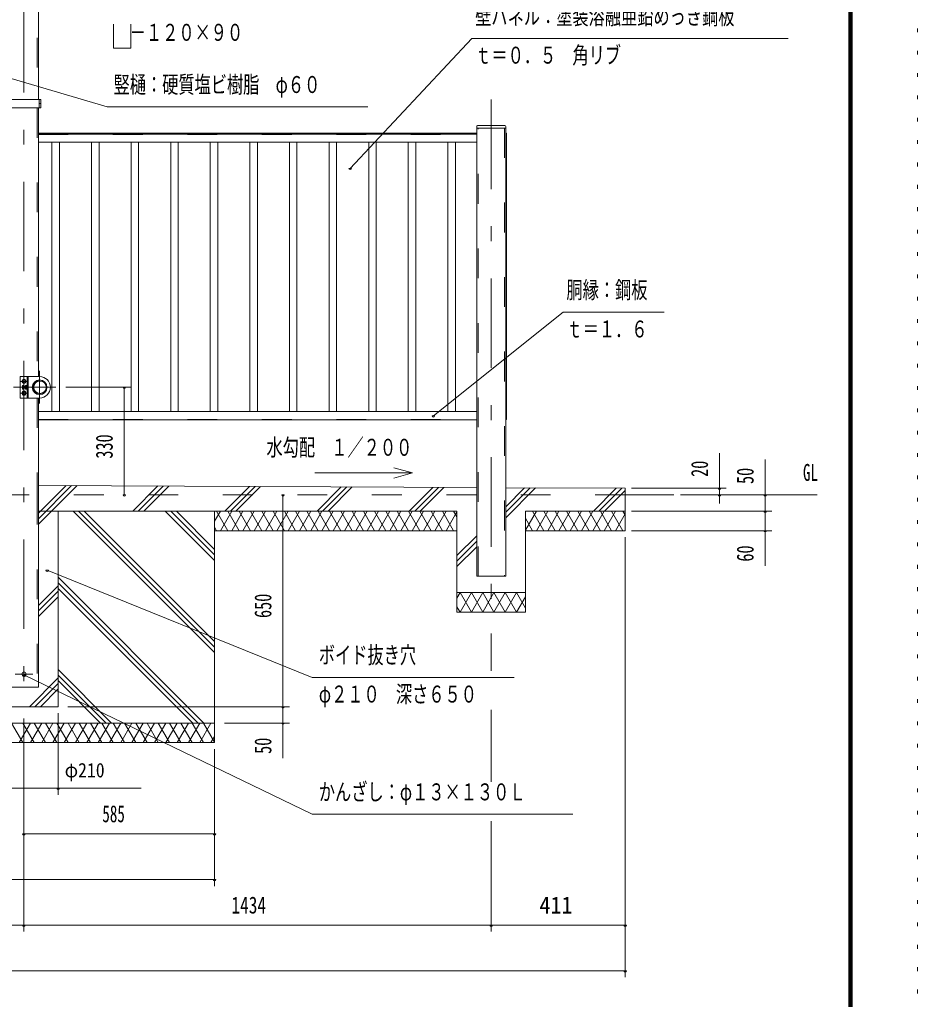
# Model space of a CAD drawing. Units: millimetres, scale not verified. Extents: x -34087 to 34090, y -14699 to 14701.
# Drawn here: x 24445 to 34090, y -3884 to 6636 of the extents above; entities that cross this region are included whole.
import ezdxf
from ezdxf.enums import TextEntityAlignment as Align

# ---------------------------------------------------------------- set-up
doc = ezdxf.new("R2010")
doc.units = ezdxf.units.MM
doc.header["$LTSCALE"] = 80
for name, pattern in [('USER2', [10, 4, -6]), ('USER3', [24, 12, -5, 2, -5]), ('USER4', [3, 0.5, -2.5])]:
    doc.linetypes.add(name, pattern=pattern)
for name, color, linetype, lineweight in [('0-6_2-02BOLD', 7, 'Continuous', 18), ('0-7_2-12HIDDEN', 3, 'USER2', 18), ('0-8_2-22CENTER', 3, 'USER3', 18), ('0-9_2-42THIN', 4, 'Continuous', 18), ('0-A_2-52DIM', 3, 'Continuous', 18), ('0-B_2-62HATCH', 2, 'Continuous', 18), ('0-C_F-F1PAPER', 5, 'Continuous', 18), ('0-D_F-E_J_ADD', 5, 'USER4', 18)]:
    doc.layers.add(name, color=color, linetype=linetype, lineweight=lineweight)
doc.styles.add('ＭＳ ゴシック', font='')
doc.styles.get('ＭＳ ゴシック').set_extended_font_data('MS Gothic')

msp = doc.modelspace()

# ---------------------------------------------------------------- linework, layer by layer
at = {"layer": '0-6_2-02BOLD'}
for p, q in [((24647.91, 5779.21), (24647.91, 7242.21)), ((24647.9, 2804.21), (24647.9, 5688.21)), ((24653.5, 5688.21), (24653.5, 5779.21)), ((24653.5, 5733.72), (24674.84, 5733.72)), ((29355.05, 5471.21), (29666.9, 5471.21)), ((29365.55, 5499.21), (29656.39, 5499.21)), ((29666.9, 5488.71), (29666.9, 658.71)), ((24647.89, 5418.71), (29355.05, 5418.71)), ((29355.05, 5407.51), (24647.89, 5407.51)), ((24647.89, 5320), (29355.05, 5320)), ((24526.97, 2804.21), (24526.97, 2573.21)), ((24491.97, 2698.81), (24479.74, 2698.81)), ((24479.74, 2678.61), (24491.97, 2678.61)), ((24509.48, 2699.21), (24491.97, 2699.21)), ((24491.97, 2678.21), (24509.48, 2678.21)), ((24526.97, 2698.81), (24511.24, 2698.81)), ((24511.24, 2678.6), (24526.97, 2678.6)), ((24585.77, 2699.21), (24581.93, 2699.21)), ((24581.93, 2678.21), (24585.77, 2678.21)), ((24647.9, 1533.71), (24647.9, 2573.21)), ((24647.9, 2427.61), (29355.05, 2427.61)), ((29355.05, 2338.71), (24647.9, 2338.71)), ((29355.05, 1611.64), (24647.91, 1635.06)), ((30949.47, 1603.71), (29666.9, 1610.09)), ((30949.47, 1533.71), (31474.47, 1533.71)), ((29143.57, 1148.71), (26539.48, 1148.71)), ((29143.57, 483.71), (29878.57, 483.71)), ((21289.48, -916.29), (26539.48, -916.29))]:
    msp.add_line(p, q, dxfattribs=at)
for points in [[(23433.24, 5779.21), (24674.84, 5779.21), (24674.84, 5688.21), (23433.24, 5688.21)], [(29667, 658.71), (29355.05, 658.71), (29355.05, 5488.71)], [(29666.9, 5418.71), (29673.72, 5418.71), (29673.72, 2344.31), (29666.9, 2344.31)], [(24659.97, 2573.21), (24449.98, 2573.21), (24449.98, 2804.21), (24659.97, 2804.21)], [(24526.97, 2668.5), (24511.24, 2668.5), (24509.48, 2671.56), (24509.48, 2705.86), (24511.24, 2708.92), (24526.97, 2708.92)], [(29878.57, 1148.71), (30949.47, 1148.71), (30949.47, 1603.71)], [(24336.06, -531.29), (24647.91, -531.29), (24647.91, 1533.71)], [(26539.48, 1358.71), (26539.48, -1126.29), (21289.48, -1126.29)], [(24124.48, 1358.71), (24124.48, -741.29), (24859.48, -741.29), (24859.48, 1358.71)], [(24647.91, 1358.71), (29143.57, 1358.71), (29143.57, 273.71), (29878.57, 273.71), (29878.57, 1358.71), (30949.47, 1358.71)]]:
    msp.add_lwpolyline(points, dxfattribs=at)
for points in [[(24491.97, 2731.5), (24474.47, 2741.6), (24474.47, 2761.81), (24491.97, 2771.92), (24509.48, 2761.81), (24509.48, 2741.6)], [(24474.47, 2615.6), (24474.47, 2635.81), (24491.97, 2645.92), (24509.48, 2635.81), (24509.48, 2615.6), (24491.97, 2605.5)], [(24479.74, 2668.5), (24477.97, 2671.56), (24477.97, 2705.86), (24479.74, 2708.92), (24491.97, 2708.92), (24491.97, 2668.5)], [(24585.77, 2678.21), (24585.77, 2699.21), (24589.27, 2695.71), (24589.27, 2681.71)]]:
    msp.add_lwpolyline(points, close=True, dxfattribs=at)
for centre, radius in [((24491.97, 2751.71), 21.88), ((24491.97, 2751.71), 17.15), ((24659.97, 2688.71), 78.75), ((24664, 2688.71), 74.72), ((24664, 2688.71), 66.67), ((24491.97, 2625.71), 21.88), ((24491.97, 2625.71), 17.15), ((24491.98, -391.29), 22.75)]:
    msp.add_circle(centre, radius, dxfattribs=at)
for centre, radius, start, end in [((29365.55, 5488.71), 10.5, 90, 180), ((29656.39, 5488.71), 10.5, 0, 90), ((24659.97, 2688.71), 115.5, 270, 90), ((24507.75, 2688.71), 29.79, 160.17088, 199.83133), ((24486.08, 2703.87), 8.11, 180, 218.54623), ((24486.09, 2673.55), 8.11, 141.46857, 180), ((24539.25, 2688.71), 29.79, 160.16867, 199.82912), ((24517.58, 2703.87), 8.11, 180, 218.53143), ((24517.58, 2673.55), 8.11, 141.45377, 180)]:
    msp.add_arc(centre, radius, start, end, dxfattribs=at)
at = {"layer": '0-7_2-12HIDDEN'}
for p, q in [((24633.21, 7242.21), (24633.21, 5779.21)), ((24633.2, 5688.21), (24633.2, 2804.21)), ((29369.75, 658.71), (29369.75, 5471.21)), ((29652.21, 5471.21), (29652.21, 658.71)), ((29355.05, 5413.11), (24647.89, 5413.11)), ((24647.89, 5403.31), (29355.05, 5403.31)), ((29669.52, 2344.31), (29669.52, 5418.71)), ((24538.18, 2573.21), (24538.18, 2804.21)), ((24633.2, 2573.21), (24633.2, 1533.71)), ((24647.9, 2344.31), (29355.05, 2344.31)), ((30949.47, 1533.71), (16879.47, 1533.71)), ((24633.21, 1533.71), (24633.22, -531.29))]:
    msp.add_line(p, q, dxfattribs=at)
at = {"layer": '0-8_2-22CENTER'}
for p, q in [((24491.98, -1826.29), (24491.98, 7242.21)), ((29510.98, 5776.65), (29510.98, 133.71)), ((24659.97, 2863.71), (24659.97, 2513.71)), ((24535.73, 2751.71), (24448.22, 2751.71)), ((24834.97, 2688.71), (24379.98, 2688.71)), ((24445.93, 2625.71), (24535.73, 2625.71)), ((24587.18, -391.29), (24396.78, -391.29))]:
    msp.add_line(p, q, dxfattribs=at)
at = {"layer": '0-9_2-42THIN'}
for p, q in [((24792.97, 5320), (24792.97, 2427.61)), ((24873.47, 2427.61), (24873.47, 5320)), ((25218.22, 5320), (25218.22, 2427.61)), ((25298.72, 2427.61), (25298.72, 5320)), ((25643.47, 5320), (25643.47, 2427.61)), ((25723.97, 2427.61), (25723.97, 5320)), ((26068.72, 5320), (26068.72, 2427.61)), ((26149.22, 2427.61), (26149.22, 5320)), ((26493.97, 5320), (26493.97, 2427.61)), ((26574.47, 2427.61), (26574.47, 5320)), ((26919.22, 5320), (26919.22, 2427.61)), ((26999.73, 2427.61), (26999.73, 5320)), ((27344.47, 5320), (27344.47, 2427.61)), ((27424.98, 2427.61), (27424.98, 5320)), ((27769.72, 5320), (27769.72, 2427.61)), ((27850.22, 2427.61), (27850.22, 5320)), ((28194.97, 5320), (28194.97, 2427.61)), ((28275.48, 2427.61), (28275.48, 5320)), ((28620.22, 5320), (28620.22, 2427.61)), ((28700.73, 2427.61), (28700.73, 5320)), ((29045.47, 5320), (29045.47, 2427.61)), ((29125.98, 2427.61), (29125.98, 5320)), ((24491.97, 2696.41), (24509.48, 2696.41)), ((24509.48, 2681.01), (24491.97, 2681.01)), ((24588.57, 2696.41), (24581.59, 2696.41)), ((24581.59, 2681.01), (24588.57, 2681.01))]:
    msp.add_line(p, q, dxfattribs=at)
at = {"layer": '0-A_2-52DIM'}
for p, q in [((29304.48, 6433.71), (27997.54, 5039.32)), ((32699.47, 6433.71), (29304.48, 6433.71)), ((28011.54, 5039.32), (27983.54, 5039.32)), ((28889.64, 2382.76), (30284.48, 3493.71)), ((30284.48, 3493.71), (31369.48, 3493.71)), ((25639.97, 2688.71), (24939.97, 2688.71)), ((25583.97, 2688.71), (25555.97, 2688.71)), ((25569.97, 1533.71), (25569.97, 2688.71)), ((28903.64, 2382.76), (28875.64, 2382.76)), ((31964.47, 1439.77), (31964.47, 1981.71)), ((32454.48, 1911.71), (32454.48, 770.71)), ((28464.38, 1714.14), (28667.23, 1768.49)), ((31019.47, 1603.71), (32034.48, 1603.71)), ((31978.47, 1603.71), (31950.47, 1603.71)), ((25583.97, 1533.71), (25555.97, 1533.71)), ((27288.48, 1533.71), (27260.48, 1533.71)), ((27274.48, -1294.29), (27274.48, 1533.71)), ((33014.48, 1533.71), (31544.48, 1533.71)), ((31978.47, 1533.71), (31950.47, 1533.71)), ((32468.48, 1533.71), (32440.48, 1533.71)), ((32524.47, 1358.71), (31019.47, 1358.71)), ((32468.48, 1358.71), (32440.48, 1358.71)), ((30949.48, -3646.29), (30949.48, 1078.71)), ((31019.47, 1148.71), (32524.47, 1148.71)), ((32468.48, 1148.71), (32440.48, 1148.71)), ((24755.43, 724.37), (24727.43, 724.37)), ((29510.98, 45.5), (29510.98, -356.3)), ((24513.5, -401.71), (24485.5, -401.71)), ((24859.49, -1686.29), (24859.49, -811.29)), ((24964.48, -741.29), (27344.47, -741.29)), ((27288.48, -741.29), (27260.48, -741.29)), ((29510.98, -776.3), (29510.98, -1548.63)), ((27344.47, -916.29), (26644.48, -916.29)), ((27288.48, -916.29), (27260.48, -916.29)), ((26539.48, -1196.29), (26539.48, -2666.29)), ((24491.98, -3156.29), (24491.98, -1371.29)), ((24036.98, -1616.29), (25751.98, -1616.29)), ((24873.49, -1616.29), (24845.49, -1616.29)), ((29510.98, -1969.18), (29510.98, -3156.29)), ((24505.98, -2106.29), (24477.98, -2106.29)), ((24491.98, -2106.29), (26539.48, -2106.29)), ((26553.48, -2106.29), (26525.48, -2106.29)), ((26539.48, -2596.29), (21289.48, -2596.29)), ((26553.48, -2596.29), (26525.48, -2596.29)), ((30949.48, -3086.29), (16879.48, -3086.29)), ((24505.98, -3086.29), (24477.98, -3086.29)), ((29524.98, -3086.29), (29496.98, -3086.29)), ((30963.48, -3086.29), (30935.48, -3086.29)), ((16879.48, -3576.29), (30949.48, -3576.29)), ((30963.48, -3576.29), (30935.48, -3576.29))]:
    msp.add_line(p, q, dxfattribs=at)
for points in [[(25454.47, 6586.23), (25454.47, 6328.71), (25638.78, 6328.71), (25638.78, 6586.23)], [(28184.48, 5698.71), (25384.47, 5698.71), (23380.34, 6288.97)], [(27617.22, 1768.49), (28667.23, 1768.49), (28464.38, 1822.84)], [(29759.48, -426.3), (27589.48, -426.3), (24741.43, 724.37)], [(24499.5, -401.71), (27589.48, -1896.3), (30389.48, -1896.3)]]:
    msp.add_lwpolyline(points, dxfattribs=at)
for centre in [(27997.54, 5039.32), (25569.97, 2688.71), (28889.64, 2382.76), (31964.47, 1603.71), (25569.97, 1533.71), (27274.48, 1533.71), (31964.47, 1533.71), (32454.48, 1533.71), (32454.48, 1358.71), (32454.48, 1148.71), (24741.43, 724.37), (24499.5, -401.71), (27274.48, -741.29), (27274.48, -916.29), (24859.49, -1616.29), (24491.98, -2106.29), (26539.48, -2106.29), (26539.48, -2596.29), (24491.98, -3086.29), (29510.98, -3086.29), (30949.48, -3086.29), (30949.48, -3576.29)]:
    msp.add_arc(centre, 14, 180, 0, dxfattribs=at)
at = {"layer": '0-B_2-62HATCH'}
for p, q in [((24944.9, 1633.58), (24647.91, 1336.58)), ((24647.91, 1277.19), (25004.01, 1633.29)), ((25063.11, 1632.99), (24647.91, 1217.79)), ((25659.98, 1358.71), (25929.96, 1628.68)), ((25989.05, 1628.39), (25719.37, 1358.71)), ((25778.77, 1358.71), (26048.16, 1628.09)), ((26649.93, 1358.71), (26915, 1623.78)), ((26709.33, 1358.71), (26974.11, 1623.49)), ((27033.21, 1623.19), (26768.72, 1358.71)), ((27639.88, 1358.71), (27900.05, 1618.88)), ((27959.15, 1618.59), (27699.27, 1358.71)), ((27758.67, 1358.71), (28018.26, 1618.29)), ((28629.83, 1358.71), (28885.1, 1613.98)), ((28944.2, 1613.68), (28689.23, 1358.71)), ((28748.63, 1358.71), (29003.3, 1613.39)), ((29666.9, 1405.83), (29870.15, 1609.08)), ((29929.25, 1608.78), (29666.9, 1346.43)), ((29666.9, 1287.04), (29988.36, 1608.49)), ((30609.73, 1358.71), (30855.19, 1604.18)), ((30914.3, 1603.88), (30669.12, 1358.71)), ((30728.52, 1358.71), (30949.47, 1579.66)), ((25020.03, 1358.71), (26539.48, -160.74)), ((26539.48, -101.34), (25079.43, 1358.71)), ((25138.83, 1358.71), (26539.48, -41.95)), ((26539.48, 829.21), (26009.98, 1358.71)), ((26069.38, 1358.71), (26539.48, 888.61)), ((26539.48, 948), (26128.77, 1358.71)), ((26539.48, 1250.35), (26602.03, 1358.71)), ((26561.62, 1358.71), (26682.86, 1148.71)), ((26723.28, 1358.71), (26602.03, 1148.71)), ((26804.11, 1148.71), (26682.86, 1358.71)), ((26723.28, 1148.71), (26844.52, 1358.71)), ((26804.11, 1358.71), (26925.35, 1148.71)), ((26965.77, 1358.71), (26844.52, 1148.71)), ((27046.6, 1148.71), (26925.35, 1358.71)), ((26965.77, 1148.71), (27087.01, 1358.71)), ((27046.6, 1358.71), (27167.84, 1148.71)), ((27208.25, 1358.71), (27087.02, 1148.71)), ((27289.08, 1148.71), (27167.84, 1358.71)), ((27208.25, 1148.71), (27329.49, 1358.71)), ((27289.08, 1358.71), (27410.32, 1148.71)), ((27450.74, 1358.71), (27329.49, 1148.71)), ((27531.57, 1148.71), (27410.32, 1358.71)), ((27450.74, 1148.71), (27571.98, 1358.71)), ((27531.57, 1358.71), (27652.81, 1148.71)), ((27693.23, 1358.71), (27571.98, 1148.71)), ((27774.06, 1148.71), (27652.82, 1358.71)), ((27693.23, 1148.71), (27814.47, 1358.71)), ((27774.06, 1358.71), (27895.3, 1148.71)), ((27935.71, 1358.71), (27814.48, 1148.71)), ((28016.54, 1148.71), (27895.3, 1358.71)), ((27935.71, 1148.71), (28056.96, 1358.71)), ((28016.54, 1358.71), (28137.79, 1148.71)), ((28178.2, 1358.71), (28056.96, 1148.71)), ((28259.03, 1148.71), (28137.79, 1358.71)), ((28178.2, 1148.71), (28299.45, 1358.71)), ((28259.03, 1358.71), (28380.28, 1148.71)), ((28420.69, 1358.71), (28299.45, 1148.71)), ((28501.52, 1148.71), (28380.28, 1358.71)), ((28420.69, 1148.71), (28541.93, 1358.71)), ((28501.52, 1358.71), (28622.76, 1148.71)), ((28663.17, 1358.71), (28541.93, 1148.71)), ((28622.76, 1358.71), (28744, 1148.71)), ((28663.17, 1148.71), (28784.42, 1358.71)), ((28865.25, 1148.71), (28744.01, 1358.71)), ((28784.42, 1148.71), (28905.66, 1358.71)), ((28865.25, 1358.71), (28986.5, 1148.71)), ((29026.91, 1358.71), (28905.67, 1148.71)), ((28986.5, 1358.71), (29107.74, 1148.71)), ((29026.91, 1148.71), (29143.57, 1350.77)), ((29107.74, 1358.71), (29143.57, 1296.64)), ((29996.85, 1358.71), (29878.57, 1153.83)), ((29878.57, 1283.58), (29956.44, 1148.71)), ((30077.69, 1148.71), (29956.44, 1358.71)), ((29996.86, 1148.71), (30118.1, 1358.71)), ((30077.69, 1358.71), (30198.93, 1148.71)), ((30239.34, 1358.71), (30118.1, 1148.71)), ((30320.18, 1148.71), (30198.93, 1358.71)), ((30239.35, 1148.71), (30360.59, 1358.71)), ((30320.18, 1358.71), (30441.42, 1148.71)), ((30481.84, 1358.71), (30360.59, 1148.71)), ((30562.66, 1148.71), (30441.42, 1358.71)), ((30481.84, 1148.71), (30603.07, 1358.71)), ((30683.9, 1148.71), (30562.66, 1358.71)), ((30724.32, 1358.71), (30603.07, 1148.71)), ((30683.9, 1358.71), (30805.15, 1148.71)), ((30845.56, 1358.71), (30724.32, 1148.71)), ((30926.39, 1148.71), (30805.15, 1358.71)), ((30845.56, 1148.71), (30949.47, 1328.69)), ((30949.47, 1318.73), (30926.4, 1358.71)), ((26561.62, 1148.71), (26539.48, 1187.06)), ((29143.57, 882.51), (29355.05, 1093.99)), ((29355.05, 1034.58), (29143.57, 823.1)), ((29143.57, 763.7), (29355.05, 975.18)), ((24859.48, 648.1), (26423.88, -916.29)), ((24859.48, 558.2), (24647.91, 346.64)), ((26364.48, -916.29), (24859.48, 588.71)), ((26305.08, -916.29), (24859.48, 529.31)), ((24647.91, 287.24), (24859.48, 498.81)), ((24859.48, 439.41), (24647.91, 227.84)), ((29177.05, 483.7), (29143.57, 425.71)), ((29298.29, 273.71), (29177.05, 483.71)), ((29177.05, 273.7), (29298.29, 483.71)), ((29419.54, 483.71), (29298.29, 273.71)), ((29143.57, 331.7), (29177.05, 273.71)), ((25433.92, -916.29), (24859.48, -341.85)), ((24859.48, -401.24), (25374.53, -916.29)), ((24859.48, -431.75), (24549.94, -741.29)), ((24609.33, -741.29), (24859.48, -491.14)), ((25315.13, -916.29), (24859.48, -460.64)), ((24859.48, -550.54), (24668.73, -741.29)), ((24359.03, -916.29), (24480.27, -1126.29)), ((24439.86, -1126.29), (24561.11, -916.29)), ((24601.52, -1126.29), (24480.28, -916.29)), ((24682.35, -916.29), (24561.11, -1126.29)), ((24601.52, -916.29), (24722.77, -1126.29)), ((24682.35, -1126.29), (24803.6, -916.29)), ((24722.77, -916.29), (24844, -1126.29)), ((24803.6, -1126.29), (24924.83, -916.29)), ((24844, -916.29), (24965.25, -1126.29)), ((24924.83, -1126.29), (25046.08, -916.29)), ((24965.25, -916.29), (25086.49, -1126.29)), ((25046.08, -1126.29), (25167.32, -916.29)), ((25086.49, -916.29), (25207.74, -1126.29)), ((25167.32, -1126.29), (25288.57, -916.29)), ((25207.74, -916.29), (25328.99, -1126.29)), ((25288.57, -1126.29), (25409.81, -916.29)), ((25328.98, -916.29), (25450.23, -1126.29)), ((25409.81, -1126.29), (25531.05, -916.29)), ((25571.46, -1126.29), (25450.23, -916.29)), ((25652.29, -916.29), (25531.05, -1126.29)), ((25571.46, -916.29), (25692.71, -1126.29)), ((25652.29, -1126.29), (25773.54, -916.29)), ((25813.96, -1126.29), (25692.71, -916.29)), ((25894.79, -916.29), (25773.54, -1126.29)), ((25813.96, -916.29), (25935.2, -1126.29)), ((25894.79, -1126.29), (26016.03, -916.29)), ((26056.45, -1126.29), (25935.2, -916.29)), ((26137.28, -916.29), (26016.03, -1126.29)), ((26056.45, -916.29), (26177.68, -1126.29)), ((26137.28, -1126.29), (26258.51, -916.29)), ((26177.68, -916.29), (26298.93, -1126.29)), ((26258.51, -1126.29), (26379.76, -916.29)), ((26420.17, -1126.29), (26298.93, -916.29)), ((26501, -916.29), (26379.76, -1126.29)), ((26420.17, -916.29), (26539.48, -1122.93)), ((26501, -1126.29), (26539.48, -1059.65))]:
    msp.add_line(p, q, dxfattribs=at)
for points in [[(29298.29, 483.71), (29419.54, 273.71), (29540.79, 483.71), (29662.02, 273.71), (29783.27, 483.71), (29878.57, 318.64)], [(29878.57, 438.79), (29783.27, 273.71), (29662.02, 483.71), (29540.79, 273.71), (29419.54, 483.71)]]:
    msp.add_lwpolyline(points, dxfattribs=at)
at = {"layer": '0-C_F-F1PAPER'}
for points in [[(33389.59, -13999.19), (33389.59, 14140.81), (-6790.4, 14140.81), (-6790.4, -13999.19)], [(33386.09, -13995.69), (33386.09, 14137.3), (-6786.9, 14137.3), (-6786.9, -13995.69)], [(33382.59, -13992.19), (-6783.4, -13992.19), (-6783.4, 14133.8), (33382.59, 14133.8)], [(33379.09, -13988.69), (33379.09, 14130.31), (-6779.9, 14130.31), (-6779.9, -13988.69)], [(33375.59, -13985.19), (-6776.4, -13985.19), (-6776.4, 14126.8), (33375.59, 14126.8)], [(33372.09, -13981.69), (33372.09, 14123.3), (-6772.9, 14123.3), (-6772.9, -13981.69)], [(33368.59, -13978.19), (-6769.4, -13978.19), (-6769.4, 14119.8), (33368.59, 14119.8)], [(33365.1, -13974.69), (33365.1, 14116.31), (-6765.9, 14116.31), (-6765.9, -13974.69)], [(33361.59, -13971.19), (33361.59, 14112.81), (-6762.4, 14112.81), (-6762.4, -13971.19)], [(33358.09, -13967.69), (33358.09, 14109.3), (-6758.9, 14109.3), (-6758.9, -13967.69)], [(33354.59, -13964.19), (-6755.4, -13964.19), (-6755.4, 14105.8), (33354.59, 14105.8)]]:
    msp.add_lwpolyline(points, close=True, dxfattribs=at)
at = {"layer": '0-D_F-E_J_ADD'}
msp.add_lwpolyline([(34089.6, -14699.19), (-7490.4, -14699.19), (-7490.4, 14700.81), (34089.6, 14700.81)], close=True, dxfattribs=at)

# ---------------------------------------------------------------- texts
at = {"layer": '0-A_2-52DIM', "color": 7, "style": 'ＭＳ ゴシック'}
for s, height, width, p in [('壁パネル：塗装溶融亜鉛めっき鋼板', 182.3, 0.7, (29339.48, 6528.58)), ('\u3000－１２０×９０', 182.3, 0.7, (25454.47, 6353.58)), ('ｔ＝０．５\u3000角リブ', 182.3, 0.7, (29339.48, 6108.58)), ('竪樋：硬質塩ビ樹脂\u3000φ６０', 182.3, 0.7, (25454.47, 5793.58)), ('胴縁：鋼板', 182.3, 0.7, (30319.48, 3588.58)), ('ｔ＝１．６', 182.3, 0.7, (30319.48, 3168.58)), ('水勾配\u3000１／２００', 182.3, 0.7, (27097.08, 1898.36)), ('GL', 182.3, 0.65, (32860.47, 1628.58)), ('ボイド抜き穴', 182.3, 0.7, (27659.48, -331.43)), ('φ２１０\u3000深さ６５０', 182.3, 0.7, (27659.48, -751.43)), ('φ210', 155, 0.9, (24929.48, -1546.29)), ('かんざし：φ１３×１３０Ｌ', 182.3, 0.7, (27659.48, -1801.42)), ('585', 182.3, 0.65, (25333.87, -2036.29)), ('1434', 182.3, 0.75, (26720.75, -3016.29)), ('411', 182.3, 0.95, (30029.72, -3016.29))]:
    msp.add_text(s, height=height, dxfattribs=dict(at, width=width)).set_placement(p, align=Align.BOTTOM_LEFT)
at = {"layer": '0-A_2-52DIM', "color": 7, "style": 'ＭＳ ゴシック', "width": 0.7}
for s, p in [('330', (25499.98, 1922.45)), ('20', (31894.47, 1726.46)), ('50', (32384.48, 1650.3)), ('60', (32384.48, 816.74)), ('650', (27204.48, 211.49)), ('50', (27204.48, -1247.7))]:
    msp.add_text(s, height=182.3, rotation=90, dxfattribs=at).set_placement(p, align=Align.BOTTOM_LEFT)

doc.saveas('drawing.dxf')
